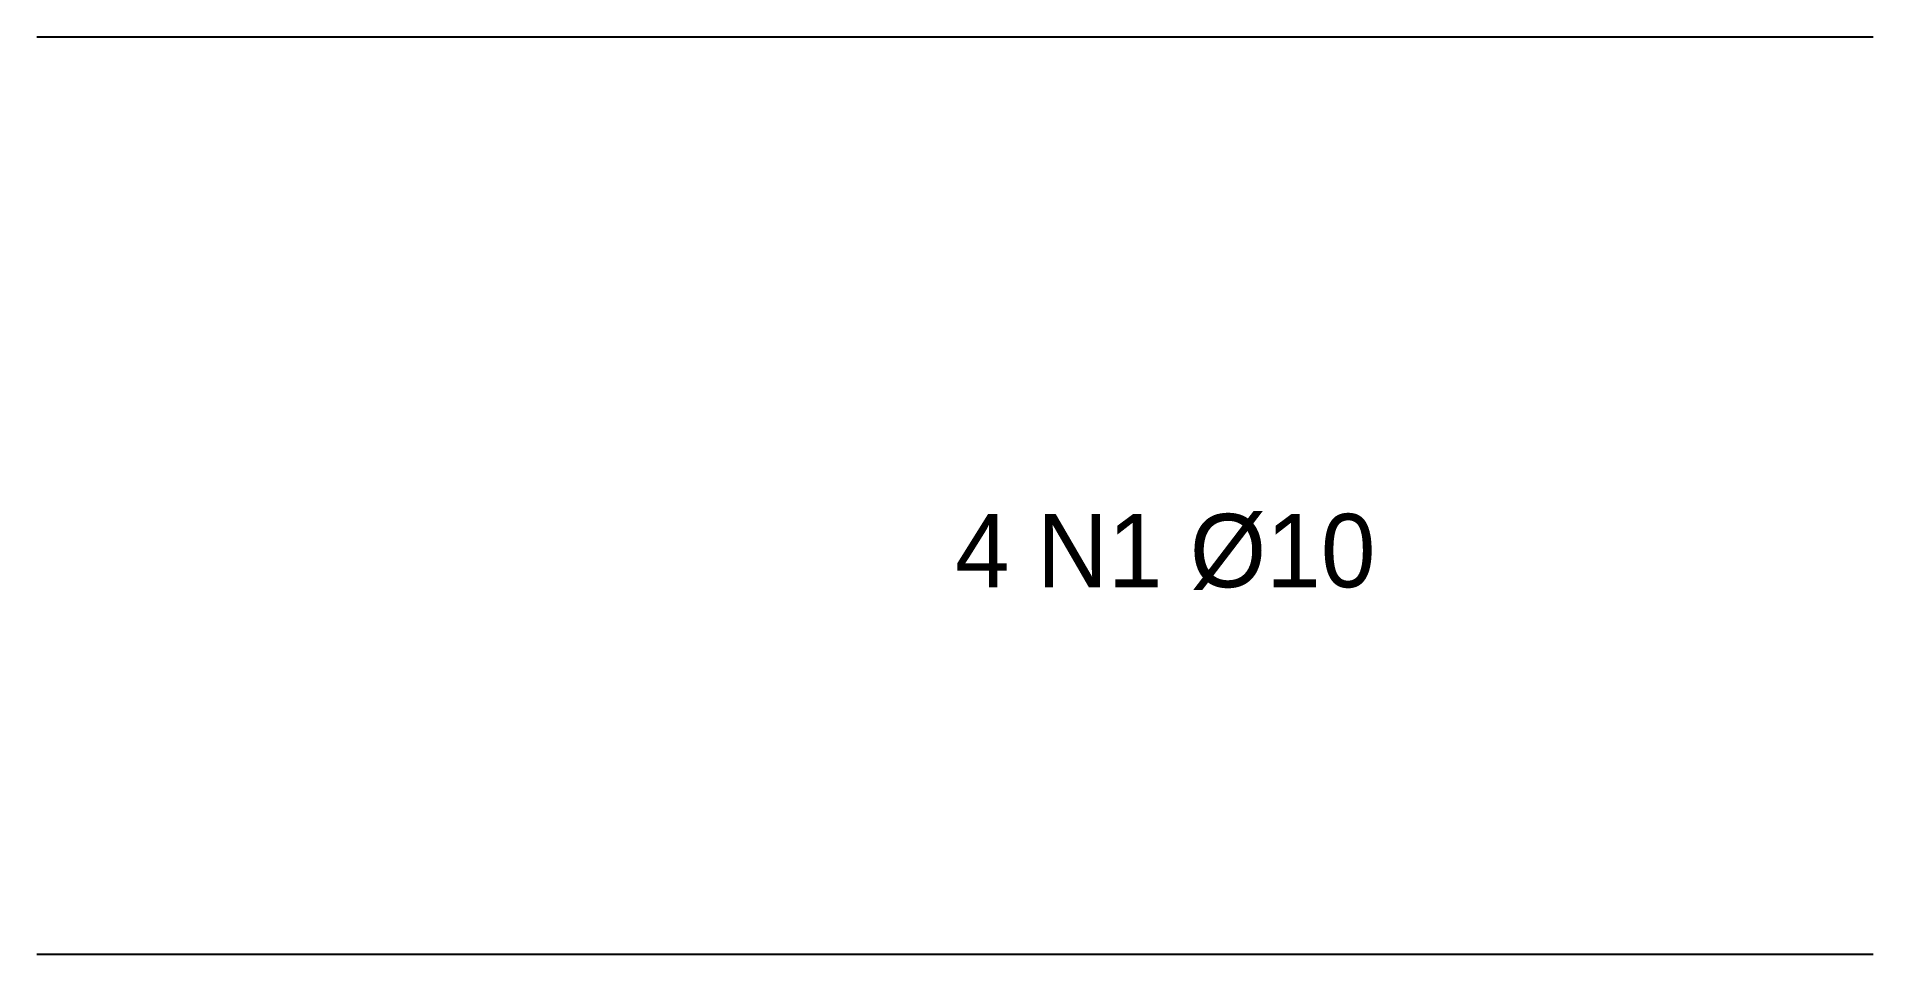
# Model space of a CAD drawing. Header units: centimetres. Extents: x 0 to 100, y 0 to 50.
import ezdxf

# ---------------------------------------------------------------- set-up
doc = ezdxf.new("R2010")
doc.units = ezdxf.units.CM

msp = doc.modelspace()

# ---------------------------------------------------------------- linework, layer by layer
at = {"layer": 'BARRAS'}
msp.add_line((0, 0), (100, 0), dxfattribs=at)
at = {"layer": 'FORMAS'}
msp.add_line((0, 50), (100, 50), dxfattribs=at)

# ---------------------------------------------------------------- texts
at = {"layer": 'TEXTOS'}
msp.add_text('4 N1 %%c10', height=4, dxfattribs=at).set_placement((50, 20))

doc.saveas('drawing.dxf')
